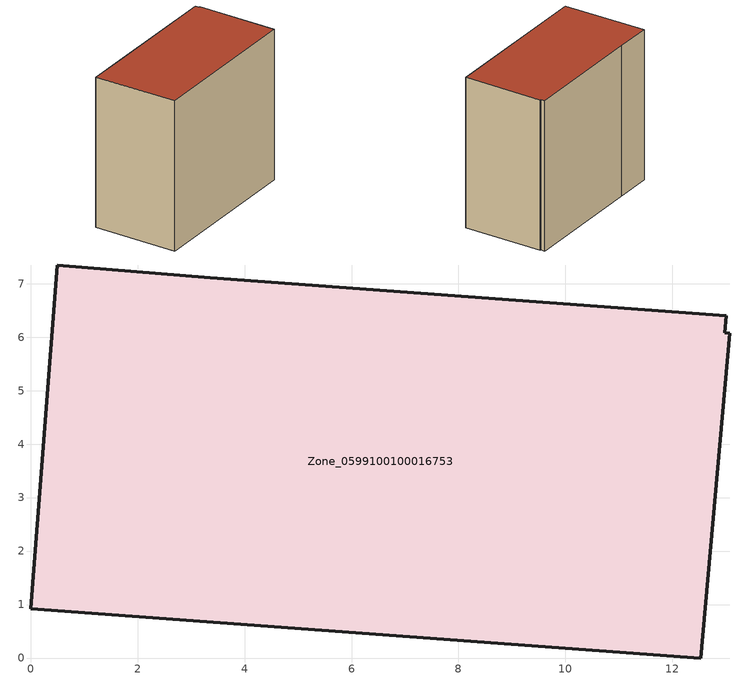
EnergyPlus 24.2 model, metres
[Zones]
Zone_0599100100016753
 floor ground (C_G): 12.54,0 0,0.92 0.5,7.35 3.36,7.11 13.01,6.4 12.98,6.08 13.07,6.08 z3.16
 wall outside (C_F): 0,0.92 12.54,0 13.07,6.08 12.98,6.08 13.01,6.4 3.36,7.11 0.5,7.35 0,0.92 z3.16:14.75
 roof outside (C_R): 12.54,0 13.07,6.08 12.98,6.08 13.01,6.4 3.36,7.11 0.5,7.35 0,0.92 z14.75
[BUILDING]
Pand.0599100100016753: North Axis=0; Terrain=City; Loads Convergence Tolerance Value=0.04; Temperature Convergence Tolerance Value=0.4; Solar Distribution=FullExterior; Maximum Number of Warmup Days=25; Minimum Number of Warmup Days=1
[Site:Location]
Rotterdam.The.Hague.AP_ZH_NLD Design_Conditions: Latitude=51.96; Longitude=4.45; Time Zone=1; Elevation=-4.5
[SITE:GROUNDTEMPERATURE:BUILDINGSURFACE]
18, 18, 18, 18, 18, 18, 18, 18, 18, 18, 18, 18
[MATERIAL] Thermal Absorptance=0.9; Solar Absorptance=0.7; Visible Absorptance=0.7
Name | Roughness | Thickness | Conductivity | Density | Specific Heat
G.TC.2015-2018 | MediumSmooth | 0.15 | 0.0428571 | 540 | 1210
F.TC.2015-2018 | Rough | 0.3 | 0.0666667 | 1920 | 840
R.TC.2015-2018 | MediumRough | 0.2 | 0.0333333 | 1500 | 1000
[CONSTRUCTION]
C_G: G.TC.2015-2018
C_F: F.TC.2015-2018
C_R: R.TC.2015-2018
[ZONE]
Zone_0599100100016753: Type=1; Multiplier=1; Ceiling Height=Autocalculate; Volume=Autocalculate; Floor Area=autocalculate; Part of Total Floor Area=Yes
[ZONEINFILTRATION:DESIGNFLOWRATE]
Infil_Zone_0599100100016753: Zone or ZoneList or Space or SpaceList=Zone_0599100100016753; Schedule=AlwaysOn; Design Flow Rate Calculation Method=Flow/Area; Flow Rate per Floor Area=0.0015; Constant Term Coefficient=1; Temperature Term Coefficient=0; Velocity Term Coefficient=0; Velocity Squared Term Coefficient=0
[HVACTEMPLATE:ZONE:IDEALLOADSAIRSYSTEM]
Zone_0599100100016753: Maximum Heating Supply Air Temperature=50; Minimum Cooling Supply Air Temperature=13; Maximum Heating Supply Air Humidity Ratio=0.0156; Minimum Cooling Supply Air Humidity Ratio=0.0077; Heating Limit=NoLimit; Cooling Limit=NoLimit; Dehumidification Control Type=ConstantSensibleHeatRatio; Cooling Sensible Heat Ratio=0.7; Dehumidification Setpoint=60; Humidification Control Type=None; Humidification Setpoint=30; Outdoor Air Method=None; Outdoor Air Flow Rate per Person=0.00944; Outdoor Air Flow Rate per Zone Floor Area=0; Outdoor Air Flow Rate per Zone=0; Demand Controlled Ventilation Type=None; Outdoor Air Economizer Type=NoEconomizer; Heat Recovery Type=None; Sensible Heat Recovery Effectiveness=0.7; Latent Heat Recovery Effectiveness=0.65
[ZONECONTROL:THERMOSTAT]
ThermostatControl_Zone_0599100100016753: Zone or ZoneList=Zone_0599100100016753; Control Type Schedule=DualSetpointControlType; Control 1=Thermostat_Zone_0599100100016753; Temperature Difference Between Cutout And Setpoint=0
[THERMOSTATSETPOINT:DUALSETPOINT]
Thermostat_Zone_0599100100016753: Heating Setpoint Temperature Schedule=HeatingSetpoint_Zone_0599100100016753; Cooling Setpoint Temperature Schedule=CoolingSetpoint_Zone_0599100100016753
[SCHEDULE:COMPACT]
HeatingSetpoint_Zone_0599100100016753: Through: 12/31, For: AllDays, Until: 24:00, 21
CoolingSetpoint_Zone_0599100100016753: Through: 12/31, For: AllDays, Until: 24:00, 24
DualSetpointControlType: Through: 12/31, For: AllDays, Until: 24:00, 4
AlwaysOn: Through: 12/31, For: AllDays, Until: 24:00, 1
